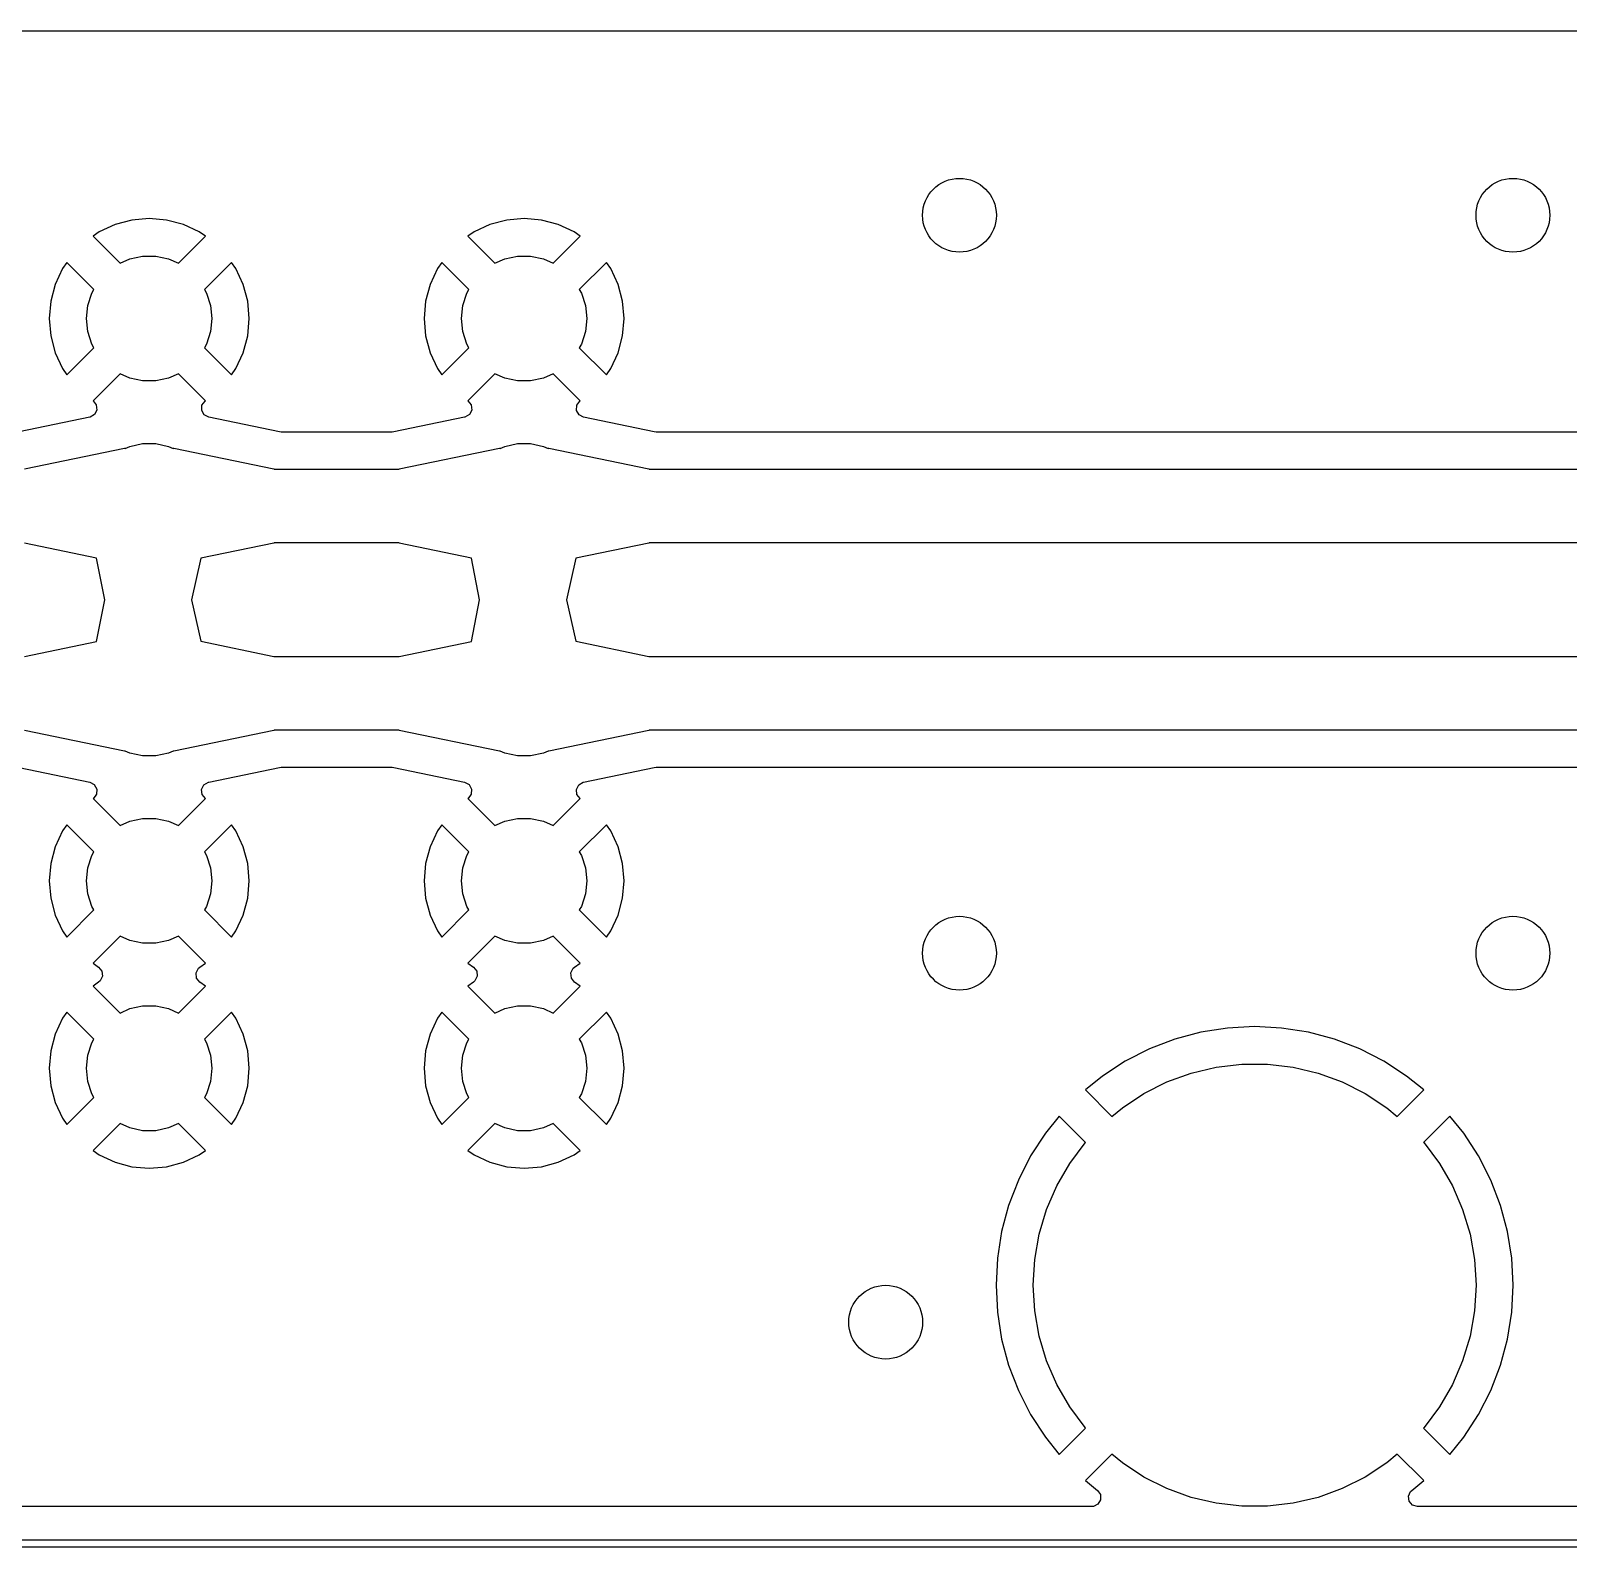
# Model space of a CAD drawing. Extents: x 0.1 to 11.5, y -4.3 to -1.1.
# Drawn here: x 5.095 to 5.915, y -4.293 to -3.484 of the extents above; entities that cross this region are included whole.
import ezdxf

# ---------------------------------------------------------------- set-up
doc = ezdxf.new("R2010")
doc.units = 0
doc.header["$MEASUREMENT"] = 0
doc.layers.add('BLACK', color=7, linetype='CONTINUOUS')

msp = doc.modelspace()

# ---------------------------------------------------------------- linework, layer by layer
at = {"layer": 'BLACK', "linetype": 'CONTINUOUS'}
for p, q in [((1.35827, -3.48425), (9.44392, -3.48425)), ((5.15827, -3.58444), (5.149, -3.58525)), ((5.16753, -3.58525), (5.15827, -3.58444)), ((5.15827, -3.58444), (5.15827, -3.58444)), ((5.35827, -3.58444), (5.349, -3.58525)), ((5.36753, -3.58525), (5.35827, -3.58444)), ((5.35827, -3.58444), (5.35827, -3.58444)), ((5.13159, -3.59159), (5.12829, -3.5939)), ((5.14002, -3.58766), (5.13159, -3.59159)), ((5.149, -3.58525), (5.14002, -3.58766)), ((5.14002, -3.58766), (5.14002, -3.58766)), ((5.149, -3.58525), (5.149, -3.58525)), ((5.17652, -3.58766), (5.16753, -3.58525)), ((5.16753, -3.58525), (5.16753, -3.58525)), ((5.18494, -3.59159), (5.17652, -3.58766)), ((5.17652, -3.58766), (5.17652, -3.58766)), ((5.18824, -3.5939), (5.18494, -3.59159)), ((5.18494, -3.59159), (5.18494, -3.59159)), ((5.33159, -3.59159), (5.32829, -3.5939)), ((5.34002, -3.58766), (5.33159, -3.59159)), ((5.349, -3.58525), (5.34002, -3.58766)), ((5.34002, -3.58766), (5.34002, -3.58766)), ((5.349, -3.58525), (5.349, -3.58525)), ((5.37652, -3.58766), (5.36753, -3.58525)), ((5.36753, -3.58525), (5.36753, -3.58525)), ((5.38494, -3.59159), (5.37652, -3.58766)), ((5.37652, -3.58766), (5.37652, -3.58766)), ((5.38824, -3.5939), (5.38494, -3.59159)), ((5.38494, -3.59159), (5.38494, -3.59159)), ((5.12829, -3.5939), (5.14269, -3.6083)), ((5.17384, -3.6083), (5.18824, -3.5939)), ((5.18824, -3.5939), (5.18824, -3.5939)), ((5.32829, -3.5939), (5.34269, -3.6083)), ((5.37384, -3.6083), (5.38824, -3.5939)), ((5.38824, -3.5939), (5.38824, -3.5939)), ((5.11437, -3.60782), (5.11206, -3.61112)), ((5.12881, -3.62226), (5.11437, -3.60782)), ((5.14269, -3.6083), (5.14793, -3.60597)), ((5.14793, -3.60597), (5.15477, -3.60451)), ((5.15477, -3.60451), (5.16177, -3.60451)), ((5.16177, -3.60451), (5.16861, -3.60597)), ((5.16861, -3.60597), (5.17384, -3.6083)), ((5.20216, -3.60782), (5.18773, -3.62226)), ((5.20447, -3.61112), (5.20216, -3.60782)), ((5.20216, -3.60782), (5.20216, -3.60782)), ((5.31437, -3.60782), (5.31206, -3.61112)), ((5.32881, -3.62226), (5.31437, -3.60782)), ((5.34269, -3.6083), (5.34793, -3.60597)), ((5.34793, -3.60597), (5.35477, -3.60451)), ((5.35477, -3.60451), (5.36177, -3.60451)), ((5.36177, -3.60451), (5.36861, -3.60597)), ((5.36861, -3.60597), (5.37384, -3.6083)), ((5.40216, -3.60782), (5.38773, -3.62226)), ((5.40447, -3.61112), (5.40216, -3.60782)), ((5.40216, -3.60782), (5.40216, -3.60782)), ((5.11206, -3.61112), (5.10813, -3.61955)), ((5.2084, -3.61955), (5.20447, -3.61112)), ((5.20447, -3.61112), (5.20447, -3.61112)), ((5.31206, -3.61112), (5.30813, -3.61955)), ((5.4084, -3.61955), (5.40447, -3.61112)), ((5.40447, -3.61112), (5.40447, -3.61112)), ((5.10813, -3.61955), (5.10573, -3.62853)), ((5.10813, -3.61955), (5.10813, -3.61955)), ((5.12553, -3.63084), (5.1277, -3.62418)), ((5.1277, -3.62418), (5.12881, -3.62226)), ((5.18773, -3.62226), (5.18884, -3.62418)), ((5.18884, -3.62418), (5.191, -3.63084)), ((5.21081, -3.62853), (5.2084, -3.61955)), ((5.2084, -3.61955), (5.2084, -3.61955)), ((5.30813, -3.61955), (5.30573, -3.62853)), ((5.30813, -3.61955), (5.30813, -3.61955)), ((5.32553, -3.63084), (5.3277, -3.62418)), ((5.3277, -3.62418), (5.32881, -3.62226)), ((5.38773, -3.62226), (5.38884, -3.62418)), ((5.38884, -3.62418), (5.391, -3.63084)), ((5.41081, -3.62853), (5.4084, -3.61955)), ((5.4084, -3.61955), (5.4084, -3.61955)), ((5.10573, -3.62853), (5.10492, -3.6378)), ((5.10573, -3.62853), (5.10573, -3.62853)), ((5.1248, -3.6378), (5.12553, -3.63084)), ((5.191, -3.63084), (5.19173, -3.6378)), ((5.21162, -3.6378), (5.21081, -3.62853)), ((5.21081, -3.62853), (5.21081, -3.62853)), ((5.30573, -3.62853), (5.30492, -3.6378)), ((5.30573, -3.62853), (5.30573, -3.62853)), ((5.3248, -3.6378), (5.32553, -3.63084)), ((5.391, -3.63084), (5.39173, -3.6378)), ((5.41162, -3.6378), (5.41081, -3.62853)), ((5.41081, -3.62853), (5.41081, -3.62853)), ((5.10492, -3.6378), (5.10492, -3.6378)), ((5.10492, -3.6378), (5.10573, -3.64706)), ((5.12553, -3.64475), (5.1248, -3.6378)), ((5.19173, -3.6378), (5.191, -3.64475)), ((5.21081, -3.64706), (5.21162, -3.6378)), ((5.21162, -3.6378), (5.21162, -3.6378)), ((5.30492, -3.6378), (5.30492, -3.6378)), ((5.30492, -3.6378), (5.30573, -3.64706)), ((5.32553, -3.64475), (5.3248, -3.6378)), ((5.39173, -3.6378), (5.391, -3.64475)), ((5.41081, -3.64706), (5.41162, -3.6378)), ((5.41162, -3.6378), (5.41162, -3.6378)), ((5.10573, -3.64706), (5.10573, -3.64706)), ((5.10573, -3.64706), (5.10813, -3.65604)), ((5.1277, -3.65141), (5.12553, -3.64475)), ((5.191, -3.64475), (5.18884, -3.65141)), ((5.2084, -3.65604), (5.21081, -3.64706)), ((5.21081, -3.64706), (5.21081, -3.64706)), ((5.30573, -3.64706), (5.30573, -3.64706)), ((5.30573, -3.64706), (5.30813, -3.65604)), ((5.3277, -3.65141), (5.32553, -3.64475)), ((5.391, -3.64475), (5.38884, -3.65141)), ((5.4084, -3.65604), (5.41081, -3.64706)), ((5.41081, -3.64706), (5.41081, -3.64706)), ((5.10813, -3.65604), (5.10813, -3.65604)), ((5.10813, -3.65604), (5.11206, -3.66447)), ((5.11437, -3.66777), (5.12881, -3.65333)), ((5.12881, -3.65333), (5.1277, -3.65141)), ((5.18884, -3.65141), (5.18773, -3.65333)), ((5.18773, -3.65333), (5.20216, -3.66777)), ((5.20447, -3.66447), (5.2084, -3.65604)), ((5.2084, -3.65604), (5.2084, -3.65604)), ((5.30813, -3.65604), (5.30813, -3.65604)), ((5.30813, -3.65604), (5.31206, -3.66447)), ((5.31437, -3.66777), (5.32881, -3.65333)), ((5.32881, -3.65333), (5.3277, -3.65141)), ((5.38884, -3.65141), (5.38773, -3.65333)), ((5.38773, -3.65333), (5.40216, -3.66777)), ((5.40447, -3.66447), (5.4084, -3.65604)), ((5.4084, -3.65604), (5.4084, -3.65604)), ((5.11206, -3.66447), (5.11206, -3.66447)), ((5.11206, -3.66447), (5.11437, -3.66777)), ((5.20216, -3.66777), (5.20447, -3.66447)), ((5.20447, -3.66447), (5.20447, -3.66447)), ((5.31206, -3.66447), (5.31206, -3.66447)), ((5.31206, -3.66447), (5.31437, -3.66777)), ((5.40216, -3.66777), (5.40447, -3.66447)), ((5.40447, -3.66447), (5.40447, -3.66447)), ((5.11437, -3.66777), (5.11437, -3.66777)), ((5.14269, -3.66729), (5.12829, -3.68169)), ((5.14793, -3.66962), (5.14269, -3.66729)), ((5.15477, -3.67108), (5.14793, -3.66962)), ((5.16177, -3.67108), (5.15477, -3.67108)), ((5.16861, -3.66962), (5.16177, -3.67108)), ((5.17384, -3.66729), (5.16861, -3.66962)), ((5.18824, -3.68169), (5.17384, -3.66729)), ((5.20216, -3.66777), (5.20216, -3.66777)), ((5.31437, -3.66777), (5.31437, -3.66777)), ((5.34269, -3.66729), (5.32829, -3.68169)), ((5.34793, -3.66962), (5.34269, -3.66729)), ((5.35477, -3.67108), (5.34793, -3.66962)), ((5.36177, -3.67108), (5.35477, -3.67108)), ((5.36861, -3.66962), (5.36177, -3.67108)), ((5.37384, -3.66729), (5.36861, -3.66962)), ((5.38824, -3.68169), (5.37384, -3.66729)), ((5.40216, -3.66777), (5.40216, -3.66777)), ((5.12829, -3.68169), (5.12832, -3.68171)), ((5.12832, -3.68171), (5.13003, -3.68386)), ((5.18643, -3.68404), (5.18806, -3.68183)), ((5.18806, -3.68183), (5.18822, -3.68171)), ((5.18822, -3.68171), (5.18824, -3.68169)), ((5.32829, -3.68169), (5.32832, -3.68171)), ((5.32832, -3.68171), (5.33003, -3.68386)), ((5.38643, -3.68404), (5.38806, -3.68183)), ((5.38806, -3.68183), (5.38822, -3.68171)), ((5.38822, -3.68171), (5.38824, -3.68169)), ((5.12651, -3.69049), (5.08884, -3.6983)), ((5.1267, -3.69044), (5.12651, -3.69049)), ((5.12908, -3.68905), (5.1267, -3.69044)), ((5.13032, -3.68659), (5.12908, -3.68905)), ((5.13003, -3.68386), (5.13032, -3.68659)), ((5.18626, -3.68679), (5.18643, -3.68404)), ((5.1876, -3.68919), (5.18626, -3.68679)), ((5.19003, -3.69049), (5.1876, -3.68919)), ((5.2277, -3.6983), (5.19003, -3.69049)), ((5.32651, -3.69049), (5.28884, -3.6983)), ((5.3267, -3.69044), (5.32651, -3.69049)), ((5.32908, -3.68905), (5.3267, -3.69044)), ((5.33032, -3.68659), (5.32908, -3.68905)), ((5.33003, -3.68386), (5.33032, -3.68659)), ((5.38626, -3.68679), (5.38643, -3.68404)), ((5.3876, -3.68919), (5.38626, -3.68679)), ((5.39003, -3.69049), (5.3876, -3.68919)), ((5.4277, -3.6983), (5.39003, -3.69049)), ((5.22869, -3.69841), (5.2277, -3.6983)), ((5.28785, -3.69841), (5.22869, -3.69841)), ((5.28884, -3.6983), (5.28785, -3.69841)), ((5.42869, -3.69841), (5.4277, -3.6983)), ((6.03273, -3.69841), (5.42869, -3.69841)), ((5.09171, -3.71803), (5.14509, -3.70696)), ((5.14509, -3.70696), (5.14543, -3.70702)), ((5.14543, -3.70702), (5.14547, -3.70706)), ((5.14547, -3.70706), (5.14793, -3.70597)), ((5.14793, -3.70597), (5.15477, -3.70451)), ((5.15477, -3.70451), (5.16177, -3.70451)), ((5.16177, -3.70451), (5.16861, -3.70597)), ((5.16861, -3.70597), (5.17109, -3.70707)), ((5.17109, -3.70707), (5.17118, -3.70698)), ((5.17118, -3.70698), (5.17145, -3.70696)), ((5.17145, -3.70696), (5.22483, -3.71803)), ((5.29171, -3.71803), (5.34509, -3.70696)), ((5.34509, -3.70696), (5.34543, -3.70702)), ((5.34543, -3.70702), (5.34547, -3.70706)), ((5.34547, -3.70706), (5.34793, -3.70597)), ((5.34793, -3.70597), (5.35477, -3.70451)), ((5.35477, -3.70451), (5.36177, -3.70451)), ((5.36177, -3.70451), (5.36861, -3.70597)), ((5.36861, -3.70597), (5.37109, -3.70707)), ((5.37109, -3.70707), (5.37118, -3.70698)), ((5.37118, -3.70698), (5.37145, -3.70696)), ((5.37145, -3.70696), (5.42483, -3.71803)), ((5.22483, -3.71803), (5.22494, -3.71811)), ((5.22494, -3.71811), (5.29156, -3.71811)), ((5.29156, -3.71811), (5.29171, -3.71803)), ((5.42483, -3.71803), (5.42494, -3.71811)), ((5.42494, -3.71811), (6.03645, -3.71811)), ((5.1302, -3.76555), (5.09171, -3.75756)), ((5.22483, -3.75756), (5.18583, -3.76565)), ((5.22497, -3.75748), (5.22483, -3.75756)), ((5.29159, -3.75748), (5.22497, -3.75748)), ((5.29171, -3.75756), (5.29159, -3.75748)), ((5.3302, -3.76555), (5.29171, -3.75756)), ((5.42483, -3.75756), (5.38583, -3.76565)), ((5.42497, -3.75748), (5.42483, -3.75756)), ((6.03648, -3.75748), (5.42497, -3.75748)), ((5.13453, -3.7878), (5.1302, -3.76555)), ((5.18583, -3.76565), (5.1809, -3.7878)), ((5.33453, -3.7878), (5.3302, -3.76555)), ((5.38583, -3.76565), (5.3809, -3.7878)), ((5.1302, -3.81004), (5.13453, -3.7878)), ((5.1809, -3.7878), (5.18583, -3.80994)), ((5.3302, -3.81004), (5.33453, -3.7878)), ((5.3809, -3.7878), (5.38583, -3.80994)), ((5.09171, -3.81803), (5.1302, -3.81004)), ((5.18583, -3.80994), (5.22483, -3.81803)), ((5.29171, -3.81803), (5.3302, -3.81004)), ((5.38583, -3.80994), (5.42483, -3.81803)), ((5.22483, -3.81803), (5.22494, -3.81811)), ((5.22494, -3.81811), (5.29156, -3.81811)), ((5.29156, -3.81811), (5.29171, -3.81803)), ((5.42483, -3.81803), (5.42494, -3.81811)), ((5.42494, -3.81811), (6.03645, -3.81811)), ((5.14509, -3.86864), (5.09171, -3.85756)), ((5.22483, -3.85756), (5.17145, -3.86864)), ((5.22497, -3.85748), (5.22483, -3.85756)), ((5.29159, -3.85748), (5.22497, -3.85748)), ((5.29171, -3.85756), (5.29159, -3.85748)), ((5.34509, -3.86864), (5.29171, -3.85756)), ((5.42483, -3.85756), (5.37145, -3.86864)), ((5.42497, -3.85748), (5.42483, -3.85756)), ((6.03648, -3.85748), (5.42497, -3.85748)), ((5.14536, -3.86861), (5.14509, -3.86864)), ((5.14545, -3.86852), (5.14536, -3.86861)), ((5.14793, -3.86962), (5.14545, -3.86852)), ((5.15477, -3.87108), (5.14793, -3.86962)), ((5.16177, -3.87108), (5.15477, -3.87108)), ((5.16861, -3.86962), (5.16177, -3.87108)), ((5.17107, -3.86853), (5.16861, -3.86962)), ((5.1711, -3.86857), (5.17107, -3.86853)), ((5.17145, -3.86864), (5.1711, -3.86857)), ((5.34536, -3.86861), (5.34509, -3.86864)), ((5.34545, -3.86852), (5.34536, -3.86861)), ((5.34793, -3.86962), (5.34545, -3.86852)), ((5.35477, -3.87108), (5.34793, -3.86962)), ((5.36177, -3.87108), (5.35477, -3.87108)), ((5.36861, -3.86962), (5.36177, -3.87108)), ((5.37107, -3.86853), (5.36861, -3.86962)), ((5.3711, -3.86857), (5.37107, -3.86853)), ((5.37145, -3.86864), (5.3711, -3.86857)), ((5.08884, -3.87729), (5.12651, -3.8851)), ((5.19003, -3.88511), (5.2277, -3.87729)), ((5.2277, -3.87729), (5.22869, -3.87719)), ((5.22869, -3.87719), (5.28785, -3.87719)), ((5.28785, -3.87719), (5.28884, -3.87729)), ((5.28884, -3.87729), (5.32651, -3.8851)), ((5.39003, -3.88511), (5.4277, -3.87729)), ((5.4277, -3.87729), (5.42869, -3.87719)), ((5.42869, -3.87719), (6.03273, -3.87719)), ((5.12651, -3.8851), (5.12893, -3.8864)), ((5.12893, -3.8864), (5.13028, -3.8888)), ((5.18622, -3.889), (5.18746, -3.88654)), ((5.18746, -3.88654), (5.18983, -3.88515)), ((5.18983, -3.88515), (5.19003, -3.88511)), ((5.32651, -3.8851), (5.32893, -3.8864)), ((5.32893, -3.8864), (5.33028, -3.8888)), ((5.38622, -3.889), (5.38746, -3.88654)), ((5.38746, -3.88654), (5.38983, -3.88515)), ((5.38983, -3.88515), (5.39003, -3.88511)), ((5.12832, -3.89388), (5.12829, -3.8939)), ((5.12829, -3.8939), (5.14269, -3.9083)), ((5.12848, -3.89376), (5.12832, -3.89388)), ((5.13011, -3.89155), (5.12848, -3.89376)), ((5.13028, -3.8888), (5.13011, -3.89155)), ((5.17384, -3.9083), (5.18824, -3.8939)), ((5.1865, -3.89174), (5.18622, -3.889)), ((5.18822, -3.89388), (5.1865, -3.89174)), ((5.18824, -3.8939), (5.18822, -3.89388)), ((5.18824, -3.8939), (5.18824, -3.8939)), ((5.32832, -3.89388), (5.32829, -3.8939)), ((5.32829, -3.8939), (5.34269, -3.9083)), ((5.32848, -3.89376), (5.32832, -3.89388)), ((5.33011, -3.89155), (5.32848, -3.89376)), ((5.33028, -3.8888), (5.33011, -3.89155)), ((5.37384, -3.9083), (5.38824, -3.8939)), ((5.3865, -3.89174), (5.38622, -3.889)), ((5.38822, -3.89388), (5.3865, -3.89174)), ((5.38824, -3.8939), (5.38822, -3.89388)), ((5.38824, -3.8939), (5.38824, -3.8939)), ((5.14793, -3.90597), (5.15477, -3.90451)), ((5.15477, -3.90451), (5.16177, -3.90451)), ((5.16177, -3.90451), (5.16861, -3.90597)), ((5.34793, -3.90597), (5.35477, -3.90451)), ((5.35477, -3.90451), (5.36177, -3.90451)), ((5.36177, -3.90451), (5.36861, -3.90597)), ((5.11206, -3.91112), (5.10813, -3.91955)), ((5.11437, -3.90782), (5.11206, -3.91112)), ((5.12881, -3.92226), (5.11437, -3.90782)), ((5.14269, -3.9083), (5.14793, -3.90597)), ((5.16861, -3.90597), (5.17384, -3.9083)), ((5.20216, -3.90782), (5.18773, -3.92226)), ((5.20447, -3.91112), (5.20216, -3.90782)), ((5.20216, -3.90782), (5.20216, -3.90782)), ((5.2084, -3.91955), (5.20447, -3.91112)), ((5.20447, -3.91112), (5.20447, -3.91112)), ((5.31206, -3.91112), (5.30813, -3.91955)), ((5.31437, -3.90782), (5.31206, -3.91112)), ((5.32881, -3.92226), (5.31437, -3.90782)), ((5.34269, -3.9083), (5.34793, -3.90597)), ((5.36861, -3.90597), (5.37384, -3.9083)), ((5.40216, -3.90782), (5.38773, -3.92226)), ((5.40447, -3.91112), (5.40216, -3.90782)), ((5.40216, -3.90782), (5.40216, -3.90782)), ((5.4084, -3.91955), (5.40447, -3.91112)), ((5.40447, -3.91112), (5.40447, -3.91112)), ((5.10813, -3.91955), (5.10573, -3.92853)), ((5.10813, -3.91955), (5.10813, -3.91955)), ((5.21081, -3.92853), (5.2084, -3.91955)), ((5.2084, -3.91955), (5.2084, -3.91955)), ((5.30813, -3.91955), (5.30573, -3.92853)), ((5.30813, -3.91955), (5.30813, -3.91955)), ((5.41081, -3.92853), (5.4084, -3.91955)), ((5.4084, -3.91955), (5.4084, -3.91955)), ((5.10573, -3.92853), (5.10492, -3.9378)), ((5.10573, -3.92853), (5.10573, -3.92853)), ((5.12553, -3.93084), (5.1277, -3.92418)), ((5.1277, -3.92418), (5.12881, -3.92226)), ((5.18773, -3.92226), (5.18884, -3.92418)), ((5.18884, -3.92418), (5.191, -3.93084)), ((5.21162, -3.9378), (5.21081, -3.92853)), ((5.21081, -3.92853), (5.21081, -3.92853)), ((5.30573, -3.92853), (5.30492, -3.9378)), ((5.30573, -3.92853), (5.30573, -3.92853)), ((5.32553, -3.93084), (5.3277, -3.92418)), ((5.3277, -3.92418), (5.32881, -3.92226)), ((5.38773, -3.92226), (5.38884, -3.92418)), ((5.38884, -3.92418), (5.391, -3.93084)), ((5.41162, -3.9378), (5.41081, -3.92853)), ((5.41081, -3.92853), (5.41081, -3.92853)), ((5.1248, -3.9378), (5.12553, -3.93084)), ((5.191, -3.93084), (5.19173, -3.9378)), ((5.3248, -3.9378), (5.32553, -3.93084)), ((5.391, -3.93084), (5.39173, -3.9378)), ((5.10492, -3.9378), (5.10492, -3.9378)), ((5.10492, -3.9378), (5.10573, -3.94706)), ((5.12553, -3.94475), (5.1248, -3.9378)), ((5.1277, -3.95141), (5.12553, -3.94475)), ((5.191, -3.94475), (5.18884, -3.95141)), ((5.19173, -3.9378), (5.191, -3.94475)), ((5.21081, -3.94706), (5.21162, -3.9378)), ((5.21162, -3.9378), (5.21162, -3.9378)), ((5.30492, -3.9378), (5.30492, -3.9378)), ((5.30492, -3.9378), (5.30573, -3.94706)), ((5.32553, -3.94475), (5.3248, -3.9378)), ((5.3277, -3.95141), (5.32553, -3.94475)), ((5.391, -3.94475), (5.38884, -3.95141)), ((5.39173, -3.9378), (5.391, -3.94475)), ((5.41081, -3.94706), (5.41162, -3.9378)), ((5.41162, -3.9378), (5.41162, -3.9378)), ((5.10573, -3.94706), (5.10573, -3.94706)), ((5.10573, -3.94706), (5.10813, -3.95604)), ((5.11437, -3.96777), (5.12881, -3.95333)), ((5.12881, -3.95333), (5.1277, -3.95141)), ((5.18884, -3.95141), (5.18773, -3.95333)), ((5.18773, -3.95333), (5.20216, -3.96777)), ((5.2084, -3.95604), (5.21081, -3.94706)), ((5.21081, -3.94706), (5.21081, -3.94706)), ((5.30573, -3.94706), (5.30573, -3.94706)), ((5.30573, -3.94706), (5.30813, -3.95604)), ((5.31437, -3.96777), (5.32881, -3.95333)), ((5.32881, -3.95333), (5.3277, -3.95141)), ((5.38884, -3.95141), (5.38773, -3.95333)), ((5.38773, -3.95333), (5.40216, -3.96777)), ((5.4084, -3.95604), (5.41081, -3.94706)), ((5.41081, -3.94706), (5.41081, -3.94706)), ((5.10813, -3.95604), (5.10813, -3.95604)), ((5.10813, -3.95604), (5.11206, -3.96447)), ((5.20447, -3.96447), (5.2084, -3.95604)), ((5.2084, -3.95604), (5.2084, -3.95604)), ((5.30813, -3.95604), (5.30813, -3.95604)), ((5.30813, -3.95604), (5.31206, -3.96447)), ((5.40447, -3.96447), (5.4084, -3.95604)), ((5.4084, -3.95604), (5.4084, -3.95604)), ((5.11206, -3.96447), (5.11206, -3.96447)), ((5.11206, -3.96447), (5.11437, -3.96777)), ((5.11437, -3.96777), (5.11437, -3.96777)), ((5.14269, -3.96729), (5.12829, -3.98169)), ((5.14793, -3.96962), (5.14269, -3.96729)), ((5.15477, -3.97108), (5.14793, -3.96962)), ((5.16861, -3.96962), (5.16177, -3.97108)), ((5.17384, -3.96729), (5.16861, -3.96962)), ((5.18824, -3.98169), (5.17384, -3.96729)), ((5.20216, -3.96777), (5.20447, -3.96447)), ((5.20216, -3.96777), (5.20216, -3.96777)), ((5.20447, -3.96447), (5.20447, -3.96447)), ((5.31206, -3.96447), (5.31206, -3.96447)), ((5.31206, -3.96447), (5.31437, -3.96777)), ((5.31437, -3.96777), (5.31437, -3.96777)), ((5.34269, -3.96729), (5.32829, -3.98169)), ((5.34793, -3.96962), (5.34269, -3.96729)), ((5.35477, -3.97108), (5.34793, -3.96962)), ((5.36861, -3.96962), (5.36177, -3.97108)), ((5.37384, -3.96729), (5.36861, -3.96962)), ((5.38824, -3.98169), (5.37384, -3.96729)), ((5.40216, -3.96777), (5.40447, -3.96447)), ((5.40216, -3.96777), (5.40216, -3.96777)), ((5.40447, -3.96447), (5.40447, -3.96447)), ((5.16177, -3.97108), (5.15477, -3.97108)), ((5.36177, -3.97108), (5.35477, -3.97108)), ((5.12829, -3.98169), (5.1313, -3.9838)), ((5.1313, -3.9838), (5.13302, -3.98594)), ((5.13302, -3.98594), (5.1333, -3.98868)), ((5.18323, -3.98691), (5.18448, -3.98445)), ((5.18448, -3.98445), (5.18523, -3.9838)), ((5.18523, -3.9838), (5.18824, -3.98169)), ((5.32829, -3.98169), (5.3313, -3.9838)), ((5.3313, -3.9838), (5.33302, -3.98594)), ((5.33302, -3.98594), (5.3333, -3.98868)), ((5.38323, -3.98691), (5.38448, -3.98445)), ((5.38448, -3.98445), (5.38523, -3.9838)), ((5.38523, -3.9838), (5.38824, -3.98169)), ((5.1313, -3.99179), (5.12829, -3.9939)), ((5.12829, -3.9939), (5.14269, -4.0083)), ((5.13206, -3.99114), (5.1313, -3.99179)), ((5.1333, -3.98868), (5.13206, -3.99114)), ((5.17384, -4.0083), (5.18824, -3.9939)), ((5.18352, -3.98965), (5.18323, -3.98691)), ((5.18523, -3.99179), (5.18352, -3.98965)), ((5.18824, -3.9939), (5.18523, -3.99179)), ((5.3313, -3.99179), (5.32829, -3.9939)), ((5.32829, -3.9939), (5.34269, -4.0083)), ((5.33206, -3.99114), (5.3313, -3.99179)), ((5.3333, -3.98868), (5.33206, -3.99114)), ((5.37384, -4.0083), (5.38824, -3.9939)), ((5.38352, -3.98965), (5.38323, -3.98691)), ((5.38523, -3.99179), (5.38352, -3.98965)), ((5.38824, -3.9939), (5.38523, -3.99179)), ((5.11206, -4.01112), (5.10813, -4.01955)), ((5.11437, -4.00782), (5.11206, -4.01112)), ((5.12881, -4.02226), (5.11437, -4.00782)), ((5.14269, -4.0083), (5.14793, -4.00597)), ((5.14793, -4.00597), (5.15477, -4.00451)), ((5.15477, -4.00451), (5.16177, -4.00451)), ((5.16177, -4.00451), (5.16861, -4.00597)), ((5.16861, -4.00597), (5.17384, -4.0083)), ((5.20216, -4.00782), (5.18773, -4.02226)), ((5.20447, -4.01112), (5.20216, -4.00782)), ((5.20216, -4.00782), (5.20216, -4.00782)), ((5.2084, -4.01955), (5.20447, -4.01112)), ((5.20447, -4.01112), (5.20447, -4.01112)), ((5.31206, -4.01112), (5.30813, -4.01955)), ((5.31437, -4.00782), (5.31206, -4.01112)), ((5.32881, -4.02226), (5.31437, -4.00782)), ((5.34269, -4.0083), (5.34793, -4.00597)), ((5.34793, -4.00597), (5.35477, -4.00451)), ((5.35477, -4.00451), (5.36177, -4.00451)), ((5.36177, -4.00451), (5.36861, -4.00597)), ((5.36861, -4.00597), (5.37384, -4.0083)), ((5.40216, -4.00782), (5.38773, -4.02226)), ((5.40447, -4.01112), (5.40216, -4.00782)), ((5.40216, -4.00782), (5.40216, -4.00782)), ((5.4084, -4.01955), (5.40447, -4.01112)), ((5.40447, -4.01112), (5.40447, -4.01112)), ((5.71934, -4.01857), (5.70539, -4.02231)), ((5.73361, -4.01631), (5.71934, -4.01857)), ((5.71934, -4.01857), (5.71934, -4.01857)), ((5.74803, -4.01556), (5.73361, -4.01631)), ((5.76245, -4.01631), (5.74803, -4.01556)), ((5.74803, -4.01556), (5.74803, -4.01556)), ((5.77672, -4.01857), (5.76245, -4.01631)), ((5.79067, -4.02231), (5.77672, -4.01857)), ((5.10813, -4.01955), (5.10573, -4.02853)), ((5.10813, -4.01955), (5.10813, -4.01955)), ((5.12553, -4.03084), (5.1277, -4.02418)), ((5.1277, -4.02418), (5.12881, -4.02226)), ((5.18773, -4.02226), (5.18884, -4.02418)), ((5.18884, -4.02418), (5.191, -4.03084)), ((5.21081, -4.02853), (5.2084, -4.01955)), ((5.2084, -4.01955), (5.2084, -4.01955)), ((5.30813, -4.01955), (5.30573, -4.02853)), ((5.30813, -4.01955), (5.30813, -4.01955)), ((5.32553, -4.03084), (5.3277, -4.02418)), ((5.3277, -4.02418), (5.32881, -4.02226)), ((5.38773, -4.02226), (5.38884, -4.02418)), ((5.38884, -4.02418), (5.391, -4.03084)), ((5.41081, -4.02853), (5.4084, -4.01955)), ((5.4084, -4.01955), (5.4084, -4.01955)), ((5.69191, -4.02749), (5.67904, -4.03405)), ((5.70539, -4.02231), (5.69191, -4.02749)), ((5.80415, -4.02749), (5.79067, -4.02231)), ((5.81702, -4.03405), (5.80415, -4.02749)), ((5.10573, -4.02853), (5.10492, -4.0378)), ((5.10573, -4.02853), (5.10573, -4.02853)), ((5.1248, -4.0378), (5.12553, -4.03084)), ((5.191, -4.03084), (5.19173, -4.0378)), ((5.21162, -4.0378), (5.21081, -4.02853)), ((5.21081, -4.02853), (5.21081, -4.02853)), ((5.30573, -4.02853), (5.30492, -4.0378)), ((5.30573, -4.02853), (5.30573, -4.02853)), ((5.3248, -4.0378), (5.32553, -4.03084)), ((5.391, -4.03084), (5.39173, -4.0378)), ((5.41162, -4.0378), (5.41081, -4.02853)), ((5.41081, -4.02853), (5.41081, -4.02853)), ((5.67904, -4.03405), (5.66693, -4.04191)), ((5.72752, -4.03723), (5.74116, -4.03563)), ((5.74116, -4.03563), (5.7549, -4.03563)), ((5.7549, -4.03563), (5.76854, -4.03723)), ((5.82914, -4.04191), (5.81702, -4.03405)), ((5.10492, -4.0378), (5.10492, -4.0378)), ((5.10492, -4.0378), (5.10573, -4.04706)), ((5.12553, -4.04475), (5.1248, -4.0378)), ((5.19173, -4.0378), (5.191, -4.04475)), ((5.21081, -4.04706), (5.21162, -4.0378)), ((5.21162, -4.0378), (5.21162, -4.0378)), ((5.30492, -4.0378), (5.30492, -4.0378)), ((5.30492, -4.0378), (5.30573, -4.04706)), ((5.32553, -4.04475), (5.3248, -4.0378)), ((5.39173, -4.0378), (5.391, -4.04475)), ((5.41081, -4.04706), (5.41162, -4.0378)), ((5.41162, -4.0378), (5.41162, -4.0378)), ((5.66693, -4.04191), (5.65775, -4.04934)), ((5.70125, -4.04509), (5.71416, -4.04039)), ((5.71416, -4.04039), (5.72752, -4.03723)), ((5.76854, -4.03723), (5.78191, -4.04039)), ((5.78191, -4.04039), (5.79481, -4.04509)), ((5.83831, -4.04934), (5.82914, -4.04191)), ((5.10573, -4.04706), (5.10573, -4.04706)), ((5.10573, -4.04706), (5.10813, -4.05604)), ((5.1277, -4.05141), (5.12553, -4.04475)), ((5.12881, -4.05333), (5.1277, -4.05141)), ((5.18884, -4.05141), (5.18773, -4.05333)), ((5.191, -4.04475), (5.18884, -4.05141)), ((5.2084, -4.05604), (5.21081, -4.04706)), ((5.21081, -4.04706), (5.21081, -4.04706)), ((5.30573, -4.04706), (5.30573, -4.04706)), ((5.30573, -4.04706), (5.30813, -4.05604)), ((5.3277, -4.05141), (5.32553, -4.04475)), ((5.32881, -4.05333), (5.3277, -4.05141)), ((5.38884, -4.05141), (5.38773, -4.05333)), ((5.391, -4.04475), (5.38884, -4.05141)), ((5.4084, -4.05604), (5.41081, -4.04706)), ((5.41081, -4.04706), (5.41081, -4.04706)), ((5.65775, -4.04934), (5.67191, -4.0635)), ((5.6775, -4.0588), (5.68898, -4.05126)), ((5.68898, -4.05126), (5.70125, -4.04509)), ((5.79481, -4.04509), (5.80709, -4.05126)), ((5.80709, -4.05126), (5.81856, -4.0588)), ((5.82416, -4.0635), (5.83831, -4.04934)), ((5.10813, -4.05604), (5.10813, -4.05604)), ((5.10813, -4.05604), (5.11206, -4.06447)), ((5.11437, -4.06777), (5.12881, -4.05333)), ((5.18773, -4.05333), (5.20216, -4.06777)), ((5.20447, -4.06447), (5.2084, -4.05604)), ((5.2084, -4.05604), (5.2084, -4.05604)), ((5.30813, -4.05604), (5.30813, -4.05604)), ((5.30813, -4.05604), (5.31206, -4.06447)), ((5.31437, -4.06777), (5.32881, -4.05333)), ((5.38773, -4.05333), (5.40216, -4.06777)), ((5.40447, -4.06447), (5.4084, -4.05604)), ((5.4084, -4.05604), (5.4084, -4.05604)), ((5.67191, -4.0635), (5.6775, -4.0588)), ((5.81856, -4.0588), (5.82416, -4.0635)), ((5.11206, -4.06447), (5.11206, -4.06447)), ((5.11206, -4.06447), (5.11437, -4.06777)), ((5.11437, -4.06777), (5.11437, -4.06777)), ((5.14269, -4.06729), (5.12829, -4.08169)), ((5.14793, -4.06962), (5.14269, -4.06729)), ((5.17384, -4.06729), (5.16861, -4.06962)), ((5.18824, -4.08169), (5.17384, -4.06729)), ((5.20216, -4.06777), (5.20447, -4.06447)), ((5.20216, -4.06777), (5.20216, -4.06777)), ((5.20447, -4.06447), (5.20447, -4.06447)), ((5.31206, -4.06447), (5.31206, -4.06447)), ((5.31206, -4.06447), (5.31437, -4.06777)), ((5.31437, -4.06777), (5.31437, -4.06777)), ((5.34269, -4.06729), (5.32829, -4.08169)), ((5.34793, -4.06962), (5.34269, -4.06729)), ((5.37384, -4.06729), (5.36861, -4.06962)), ((5.38824, -4.08169), (5.37384, -4.06729)), ((5.40216, -4.06777), (5.40447, -4.06447)), ((5.40216, -4.06777), (5.40216, -4.06777)), ((5.40447, -4.06447), (5.40447, -4.06447)), ((5.64383, -4.06326), (5.6364, -4.07244)), ((5.65786, -4.07729), (5.64383, -4.06326)), ((5.85223, -4.06326), (5.8382, -4.07729)), ((5.85966, -4.07244), (5.85223, -4.06326)), ((5.15477, -4.07108), (5.14793, -4.06962)), ((5.16177, -4.07108), (5.15477, -4.07108)), ((5.16861, -4.06962), (5.16177, -4.07108)), ((5.35477, -4.07108), (5.34793, -4.06962)), ((5.36177, -4.07108), (5.35477, -4.07108)), ((5.36861, -4.06962), (5.36177, -4.07108)), ((5.6364, -4.07244), (5.62853, -4.08455)), ((5.86753, -4.08455), (5.85966, -4.07244)), ((5.12829, -4.08169), (5.13159, -4.084)), ((5.13159, -4.084), (5.14002, -4.08793)), ((5.17652, -4.08793), (5.18494, -4.084)), ((5.18494, -4.084), (5.18824, -4.08169)), ((5.18494, -4.084), (5.18494, -4.084)), ((5.18824, -4.08169), (5.18824, -4.08169)), ((5.32829, -4.08169), (5.33159, -4.084)), ((5.33159, -4.084), (5.34002, -4.08793)), ((5.37652, -4.08793), (5.38494, -4.084)), ((5.38494, -4.084), (5.38824, -4.08169)), ((5.38494, -4.084), (5.38494, -4.084)), ((5.38824, -4.08169), (5.38824, -4.08169)), ((5.62853, -4.08455), (5.62198, -4.09742)), ((5.64935, -4.08864), (5.65755, -4.07762)), ((5.65755, -4.07762), (5.65786, -4.07729)), ((5.8382, -4.07729), (5.83851, -4.07762)), ((5.83851, -4.07762), (5.84671, -4.08864)), ((5.87409, -4.09742), (5.86753, -4.08455)), ((5.14002, -4.08793), (5.14002, -4.08793)), ((5.14002, -4.08793), (5.149, -4.09034)), ((5.149, -4.09034), (5.149, -4.09034)), ((5.149, -4.09034), (5.15827, -4.09115)), ((5.15827, -4.09115), (5.16753, -4.09034)), ((5.15827, -4.09115), (5.15827, -4.09115)), ((5.16753, -4.09034), (5.17652, -4.08793)), ((5.16753, -4.09034), (5.16753, -4.09034)), ((5.17652, -4.08793), (5.17652, -4.08793)), ((5.34002, -4.08793), (5.34002, -4.08793)), ((5.34002, -4.08793), (5.349, -4.09034)), ((5.349, -4.09034), (5.349, -4.09034)), ((5.349, -4.09034), (5.35827, -4.09115)), ((5.35827, -4.09115), (5.36753, -4.09034)), ((5.35827, -4.09115), (5.35827, -4.09115)), ((5.36753, -4.09034), (5.37652, -4.08793)), ((5.36753, -4.09034), (5.36753, -4.09034)), ((5.37652, -4.08793), (5.37652, -4.08793)), ((5.64248, -4.10054), (5.64935, -4.08864)), ((5.84671, -4.08864), (5.85358, -4.10054)), ((5.62198, -4.09742), (5.6168, -4.1109)), ((5.63704, -4.11315), (5.64248, -4.10054)), ((5.85358, -4.10054), (5.85902, -4.11315)), ((5.87926, -4.1109), (5.87409, -4.09742)), ((5.6168, -4.1109), (5.61306, -4.12485)), ((5.6331, -4.12631), (5.63704, -4.11315)), ((5.85902, -4.11315), (5.86296, -4.12631)), ((5.883, -4.12485), (5.87926, -4.1109)), ((5.61306, -4.12485), (5.6108, -4.13912)), ((5.61306, -4.12485), (5.61306, -4.12485)), ((5.88526, -4.13912), (5.883, -4.12485)), ((5.883, -4.12485), (5.883, -4.12485)), ((5.63072, -4.13983), (5.6331, -4.12631)), ((5.86296, -4.12631), (5.86534, -4.13983)), ((5.6108, -4.13912), (5.61005, -4.15354)), ((5.62992, -4.15354), (5.63072, -4.13983)), ((5.86534, -4.13983), (5.86614, -4.15354)), ((5.88602, -4.15354), (5.88526, -4.13912)), ((5.61005, -4.15354), (5.61005, -4.15354)), ((5.61005, -4.15354), (5.6108, -4.16797)), ((5.63072, -4.16726), (5.62992, -4.15354)), ((5.86614, -4.15354), (5.86534, -4.16726)), ((5.88526, -4.16797), (5.88602, -4.15354)), ((5.88602, -4.15354), (5.88602, -4.15354)), ((5.6108, -4.16797), (5.61306, -4.18223)), ((5.6331, -4.18078), (5.63072, -4.16726)), ((5.86534, -4.16726), (5.86296, -4.18078)), ((5.883, -4.18223), (5.88526, -4.16797)), ((5.61306, -4.18223), (5.61306, -4.18223)), ((5.61306, -4.18223), (5.6168, -4.19618)), ((5.63704, -4.19394), (5.6331, -4.18078)), ((5.86296, -4.18078), (5.85902, -4.19394)), ((5.87926, -4.19618), (5.883, -4.18223)), ((5.883, -4.18223), (5.883, -4.18223)), ((5.6168, -4.19618), (5.62198, -4.20967)), ((5.64248, -4.20655), (5.63704, -4.19394)), ((5.85902, -4.19394), (5.85358, -4.20655)), ((5.87409, -4.20967), (5.87926, -4.19618)), ((5.64935, -4.21845), (5.64248, -4.20655)), ((5.85358, -4.20655), (5.84671, -4.21845)), ((5.62198, -4.20967), (5.62853, -4.22254)), ((5.86753, -4.22254), (5.87409, -4.20967)), ((5.62853, -4.22254), (5.6364, -4.23465)), ((5.65755, -4.22946), (5.64935, -4.21845)), ((5.84671, -4.21845), (5.83851, -4.22946)), ((5.85966, -4.23465), (5.86753, -4.22254)), ((5.64383, -4.24382), (5.65786, -4.22979)), ((5.65786, -4.22979), (5.65755, -4.22946)), ((5.83851, -4.22946), (5.8382, -4.22979)), ((5.8382, -4.22979), (5.85223, -4.24382)), ((5.6364, -4.23465), (5.64383, -4.24382)), ((5.85223, -4.24382), (5.85966, -4.23465)), ((5.67191, -4.24359), (5.65775, -4.25774)), ((5.6775, -4.24828), (5.67191, -4.24359)), ((5.68898, -4.25583), (5.6775, -4.24828)), ((5.81856, -4.24828), (5.80709, -4.25583)), ((5.82416, -4.24359), (5.81856, -4.24828)), ((5.83831, -4.25774), (5.82416, -4.24359)), ((5.70125, -4.26199), (5.68898, -4.25583)), ((5.80709, -4.25583), (5.79481, -4.26199)), ((5.65775, -4.25774), (5.66421, -4.26298)), ((5.66421, -4.26298), (5.66578, -4.26524)), ((5.66578, -4.26524), (5.66587, -4.26799)), ((5.71416, -4.26669), (5.70125, -4.26199)), ((5.79481, -4.26199), (5.78191, -4.26669)), ((5.83009, -4.26608), (5.83123, -4.26357)), ((5.83123, -4.26357), (5.83185, -4.26298)), ((5.83185, -4.26298), (5.83831, -4.25774)), ((5.83831, -4.25774), (5.83831, -4.25774)), ((5.66114, -4.27165), (3.94516, -4.27165)), ((5.662, -4.27158), (5.66114, -4.27165)), ((5.66446, -4.27035), (5.662, -4.27158)), ((5.66587, -4.26799), (5.66446, -4.27035)), ((5.72752, -4.26986), (5.71416, -4.26669)), ((5.74116, -4.27145), (5.72752, -4.26986)), ((5.7549, -4.27145), (5.74116, -4.27145)), ((5.76854, -4.26986), (5.7549, -4.27145)), ((5.78191, -4.26669), (5.76854, -4.26986)), ((5.83048, -4.2688), (5.83009, -4.26608)), ((5.83228, -4.27088), (5.83048, -4.2688)), ((5.83492, -4.27165), (5.83228, -4.27088)), ((7.5509, -4.27165), (5.83492, -4.27165)), ((0.08071, -4.28937), (11.53346, -4.28937)), ((11.53543, -4.29331), (0.07874, -4.29331))]:
    msp.add_line(p, q, dxfattribs=at)
at = {"layer": 'BLACK'}
for centre in [(5.59055, -3.58268), (5.88583, -3.58268), (5.59055, -3.97638), (5.88583, -3.97638), (5.55118, -4.17323)]:
    msp.add_circle(centre, 0.01969, dxfattribs=at)

doc.saveas('drawing.dxf')
